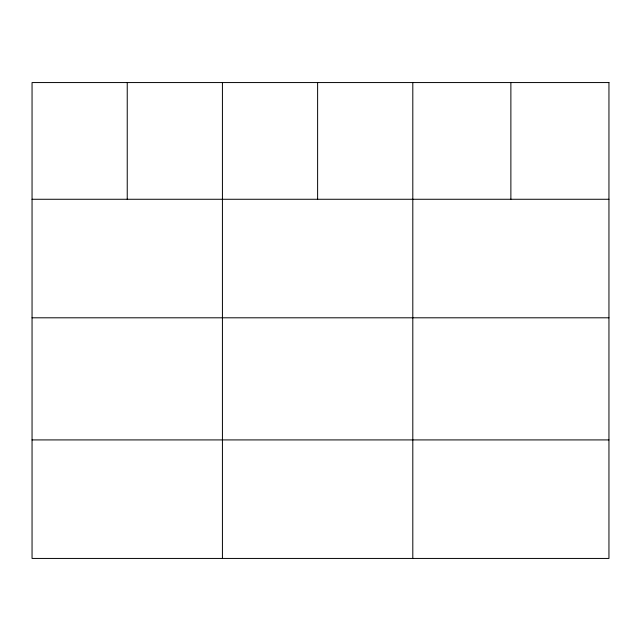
<?xml version="1.0" encoding="UTF-8"?>
<svg xmlns="http://www.w3.org/2000/svg" width="641" height="641" viewBox="0 0 641 641"><rect width="100%" height="100%" fill="white"/><g stroke="black" fill="none" stroke-linecap="round" stroke-linejoin="round"><path stroke-width="0.96" d="M32.05 199.271L608.95 199.271M32.05 317.8L608.95 317.8M32.05 439.918L608.95 439.918M510.877 82.561L510.877 199.271M412.804 82.561L412.804 558.439M317.615 82.561L317.615 199.271M222.427 82.561L222.427 558.439M127.239 82.561L127.239 199.271M608.95 82.561L32.05 82.561L32.05 558.439L608.95 558.439L608.95 82.561"/></g></svg>
